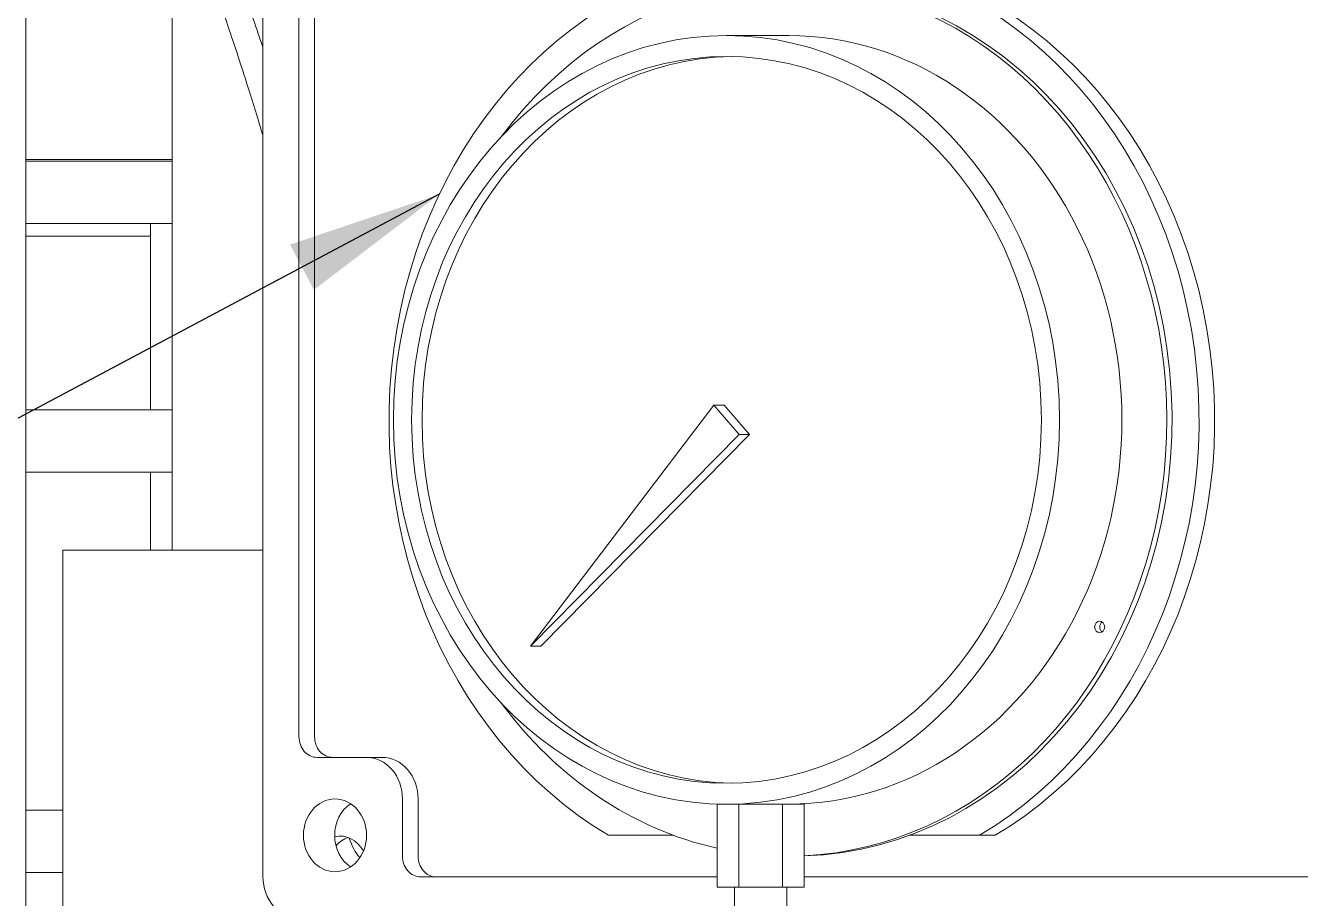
# Model space of a CAD drawing. Header units: inches. Extents: x 12 to 318, y 5 to 204.
# Drawn here: x 226.76 to 234.43, y 80.82 to 86.07 of the extents above; entities that cross this region are included whole.
import ezdxf

# ---------------------------------------------------------------- set-up
doc = ezdxf.new("R2010")
doc.units = ezdxf.units.IN
doc.header["$LTSCALE"] = 9.5
doc.header["$MEASUREMENT"] = 0
doc.layers.add('Symbol (ANSI)', color=7, linetype='Continuous', lineweight=25)
doc.layers.add('Visible', color=7, linetype='Continuous', lineweight=18)
doc.styles.add('Standard D-E', font='arial.ttf')
doc.dimstyles.new('in [mm] D-E NeptuneBenson$7', dxfattribs={"dimscale": 9.5, "dimtxt": 0.15, "dimasz": 0.098425, "dimexe": 0.125, "dimexo": 0.063, "dimgap": 0.031496, "dimtad": 0, "dimtih": 1, "dimtoh": 1, "dimdec": 4, "dimzin": 3, "dimdsep": 46, "dimlunit": 5, "dimtxsty": 'Standard D-E', "dimcen": 0.09, "dimdle": 0.393701, "dimclrd": 256, "dimclre": 256, "dimclrt": 256, "dimadec": 1, "dimazin": 1, "dimtfac": 1, "dimtofl": 0, "dimtmove": 0, "dimatfit": 3, "dimfxl": 1, "dimfrac": 1, "dimtolj": 1, "dimtzin": 4, "dimlwd": -1, "dimlwe": -1, "dimarcsym": 0})

msp = doc.modelspace()

# ---------------------------------------------------------------- linework, layer by layer
at = {"layer": 'Visible'}
for p, q in [((228.188966, 80.949912), (228.188966, 88.449912)), ((228.405502, 81.793662), (228.405502, 87.606162)), ((228.499252, 87.606162), (228.499252, 81.793662)), ((226.762483, 77.289912), (226.762483, 86.304912)), ((227.642483, 82.914912), (227.642483, 86.179912)), ((231.351215, 86.012377), (230.976215, 86.012377)), ((227.642483, 85.265993), (226.762483, 85.265993)), ((227.642483, 85.256021), (226.762483, 85.256021)), ((227.642483, 84.881021), (226.762483, 84.881021)), ((227.512483, 84.881021), (227.512483, 83.760732)), ((226.762483, 84.804912), (227.512483, 84.804912)), ((227.642483, 83.760732), (226.762483, 83.760732)), ((229.797342, 82.338632), (230.899668, 83.788265)), ((230.962168, 83.788265), (230.899668, 83.788265)), ((230.899668, 83.788265), (231.052761, 83.611488)), ((230.962168, 83.788265), (231.115261, 83.611488)), ((231.052761, 83.611488), (229.797342, 82.338632)), ((231.115261, 83.611488), (229.859842, 82.338632)), ((231.115261, 83.611488), (231.052761, 83.611488)), ((227.642483, 83.385732), (226.762483, 83.385732)), ((227.512483, 83.385732), (227.512483, 82.914912)), ((226.985676, 82.914912), (227.204426, 82.914912)), ((226.985676, 82.914912), (226.985676, 80.414912)), ((228.188966, 82.914912), (227.204426, 82.914912)), ((229.859842, 82.338632), (229.797342, 82.338632)), ((228.811422, 81.668662), (228.513756, 81.668662)), ((228.905172, 81.668662), (228.811422, 81.668662)), ((229.027928, 81.074947), (229.027928, 81.418662)), ((229.121678, 81.418662), (229.121678, 81.074947)), ((230.976215, 81.387377), (230.919673, 81.387377)), ((230.919673, 81.387377), (230.919673, 80.887377)), ((231.050789, 81.387377), (230.976215, 81.387377)), ((231.050789, 81.387377), (231.050789, 80.887377)), ((231.31302, 81.387377), (231.050789, 81.387377)), ((231.31302, 81.387377), (231.31302, 80.887377)), ((231.444136, 81.387377), (231.31302, 81.387377)), ((231.444136, 81.387377), (231.444136, 80.887377)), ((226.985676, 81.351277), (226.762483, 81.351277)), ((230.657867, 81.199947), (230.266499, 81.199947)), ((232.498431, 81.199947), (232.075813, 81.199947)), ((232.592181, 81.199947), (232.498431, 81.199947)), ((226.985676, 80.976277), (226.762483, 80.976277)), ((230.919673, 80.949947), (229.136181, 80.949947)), ((236.657031, 80.949947), (231.444136, 80.949947)), ((230.919673, 80.887377), (231.050789, 80.887377)), ((231.024924, 80.887377), (231.024924, 80.762377)), ((231.050789, 80.887377), (231.31302, 80.887377)), ((231.31302, 80.887377), (231.444136, 80.887377)), ((231.338885, 80.887377), (231.338885, 80.762377))]:
    msp.add_line(p, q, dxfattribs=at)
for centre, major_axis, ratio, start_param, end_param in [((231.351215, 83.699877), (0, 2.625), 0.8660254, 3.1824788, 7.14836042), ((231.382465, 83.699877), (0, 2.8125), 0.8660254, 3.61752935, 8.94884126), ((231.476215, 83.699877), (0, 2.8125), 0.8660254, 3.61752935, 6.28318531), ((231.382465, 83.699877), (0, 2.625), 0.8660254, 3.1687243, 6.28318531), ((231.351215, 83.699877), (0, 2.3125), 0.8660254, 3.14159265, 6.28318531), ((231.038715, 83.699877), (0, 2.186419), 0.8660254, 0.01650463, 3.12508802), ((233.251762, 82.453679), (0, -0.035), 0.8660254, 3.68317357, 5.74160439), ((231.351215, 83.699877), (0, -2.625), 0.8660254, 5.41801019, 6.09219719), ((228.513756, 81.793662), (0, -0.125), 0.8660254, 4.71238898, 6.28318531), ((228.607506, 81.793662), (0, -0.125), 0.8660254, 4.71238898, 6.28318531), ((228.811422, 81.418662), (0, 0.25), 0.8660254, 4.71238898, 6.28318531), ((228.905172, 81.418662), (0, 0.25), 0.8660254, 4.71238898, 6.28318531), ((228.809478, 81.199912), (0, -0.21875), 0.8660254, 3.65927979, 5.76549818), ((228.653594, 81.004912), (0, 0.19), 0.8660254, 5.27237083, 6.48758785), ((228.747344, 81.004912), (0, 0.19), 0.8660254, 0.28887788, 0.80895066), ((228.874103, 81.414912), (0, 0.406), 0.5, 2.17379455, 2.60955324), ((229.136181, 81.074947), (0, -0.125), 0.8660254, 4.71238898, 6.28318531), ((229.229931, 81.074947), (0, -0.125), 0.8660254, 4.71238898, 6.28318531), ((228.405472, 80.949912), (0, -0.25), 0.8660254, 4.71238898, 6.28318531)]:
    msp.add_ellipse(centre, major_axis=major_axis, ratio=ratio, start_param=start_param, end_param=end_param, dxfattribs=at)
for centre, major_axis in [((230.976215, 83.699877), (0, 2.3125)), ((230.976215, 83.699877), (0, 2.186419)), ((233.220512, 82.453679), (0, -0.035)), ((228.621978, 81.199912), (0, 0.21875))]:
    msp.add_ellipse(centre, major_axis=major_axis, ratio=0.8660254, dxfattribs=at)
for points, knots in [([(227.901632, 86.289827), (227.907191, 86.274529), (227.91683, 86.247463), (227.95357, 86.142468), (227.987976, 86.042779), (228.074344, 85.780361), (228.12631, 85.617425), (228.184477, 85.422246), (228.186718, 85.414706), (228.188966, 85.407126)], [60.3753393, 60.3753393, 60.3753393, 60.3753393, 61.86471816, 61.86471816, 64.33903939, 64.33903939, 66.81336062, 66.81336062, 66.91225083, 66.91225083, 66.91225083, 66.91225083]), ([(228.067557, 86.289885), (228.09104, 86.224348), (228.122552, 86.135027), (228.169609, 85.996574), (228.179128, 85.968364), (228.188977, 85.938911)], [-17.3168004, -17.3168004, -17.3168004, -17.3168004, -15.21248296, -15.21248296, -14.7048705, -14.7048705, -14.7048705, -14.7048705])]:
    msp.add_open_spline(points, degree=3, knots=knots, dxfattribs=at)

# ---------------------------------------------------------------- leaders
at = {"layer": 'Symbol (ANSI)', "annotation_type": 0, "has_hookline": 1, "hookline_direction": 1, "text_width": 14.094475}
msp.add_leader([(229.249097, 85.05701), (221.077194, 80.714278), (220.142155, 80.714278)], dimstyle='in [mm] D-E NeptuneBenson$7', override={"dimtad": 0}, dxfattribs=at)

doc.saveas('drawing.dxf')
